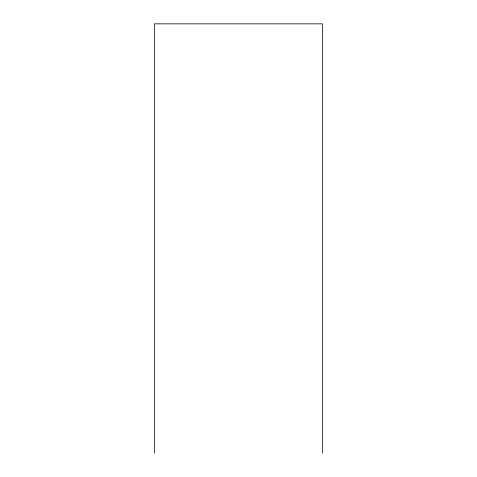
<?xml version="1.0" encoding="UTF-8"?>
<svg xmlns="http://www.w3.org/2000/svg" width="477" height="477" viewBox="0 0 477 477"><rect width="100%" height="100%" fill="white"/><g stroke="black" fill="none" stroke-linecap="round" stroke-linejoin="round"><path stroke-width="0.72" d="M322.553 453.15L322.553 23.85L154.447 23.85L154.447 453.15"/></g></svg>
